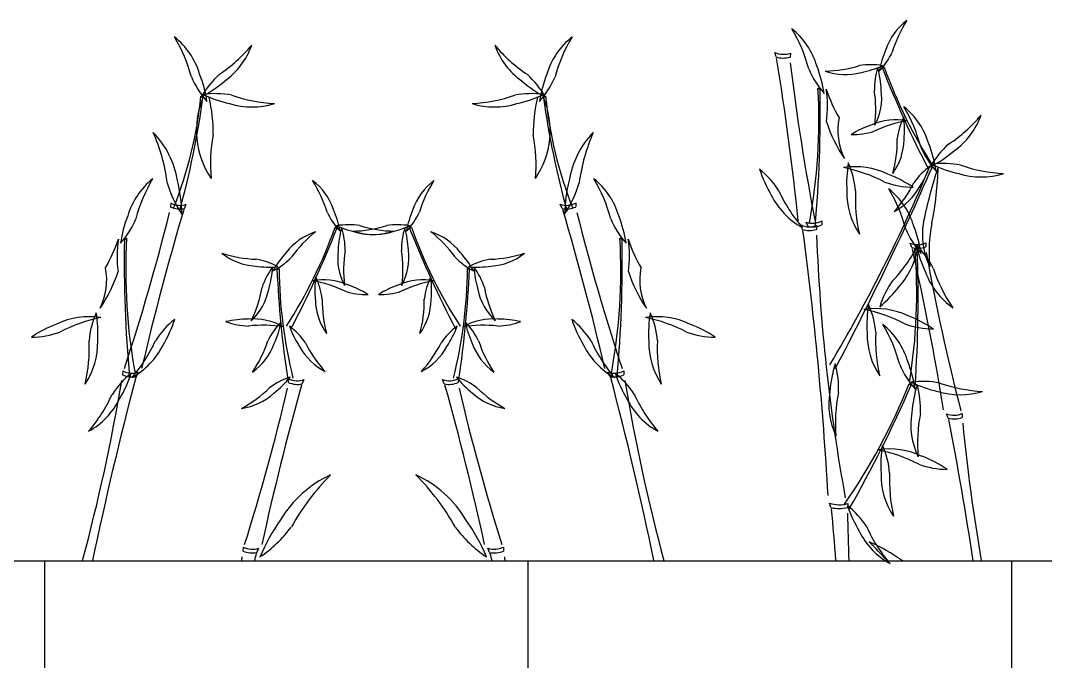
# Model space of a CAD drawing. Extents: x 225307 to 340959, y 27372 to 84205.
# Drawn here: x 324421 to 326541, y 75539 to 76865 of the extents above; entities that cross this region are included whole.
import ezdxf

# ---------------------------------------------------------------- set-up
doc = ezdxf.new("R2010")
doc.units = 0
doc.header["$MEASUREMENT"] = 0
for name, color, linetype in [('PH', 8, 'CONTINUOUS'), ('WALL', 2, 'CONTINUOUS'), ('道路', 3, 'CONTINUOUS')]:
    doc.layers.add(name, color=color, linetype=linetype)

msp = doc.modelspace()

# ---------------------------------------------------------------- linework, layer by layer
at = {"layer": 'PH', "color": 8}
for p, q in [((324471, 73697, 5587.7), (324471, 75747.5, 5587.7)), ((325471, 73699.7, 5587.7), (325471, 75747.5, 5587.7)), ((326471, 73702.4, 5587.7), (326471, 75747.5, 5587.7))]:
    msp.add_line(p, q, dxfattribs=at)
at = {"layer": 'WALL', "color": 251}
for p, q in [((325983.7, 76789.7, 8381.5), (325980.9, 76799.1, 8381.5)), ((326013.2, 76797.6, 8381.5), (326012.5, 76789.4, 8381.5)), ((324731.6, 76487.5, 8381.5), (324731.2, 76479.2, 8381.5)), ((325569.4, 76487.5, 8381.5), (325569.8, 76479.2, 8381.5)), ((324759.9, 76475.8, 8381.5), (324763.8, 76484.8, 8381.5)), ((325541.1, 76475.8, 8381.5), (325537.1, 76484.8, 8381.5)), ((326049.7, 76438.8, 8381.5), (326045.7, 76447.8, 8381.5)), ((326078, 76450.4, 8381.5), (326078.4, 76442.2, 8381.5)), ((326038.1, 76432.8, 8381.5), (326035.3, 76442.2, 8381.5)), ((326067.6, 76440.7, 8381.5), (326066.9, 76432.5, 8381.5)), ((326264.2, 76395.3, 8381.5), (326260.9, 76404.5, 8381.5)), ((326293.3, 76405, 8381.5), (326293.1, 76396.7, 8381.5)), ((324632.6, 76140.2, 8381.5), (324632.2, 76132, 8381.5)), ((324660.9, 76128.6, 8381.5), (324664.8, 76137.6, 8381.5)), ((325640.1, 76128.6, 8381.5), (325636.1, 76137.6, 8381.5)), ((325668.4, 76140.2, 8381.5), (325668.8, 76132, 8381.5)), ((324975, 76124.3, 8381.5), (324974.8, 76116.1, 8381.5)), ((325003.5, 76113.1, 8381.5), (325007.4, 76122.1, 8381.5)), ((325297.5, 76113.1, 8381.5), (325293.6, 76122.1, 8381.5)), ((325325.9, 76124.3, 8381.5), (325326.2, 76116.1, 8381.5)), ((326339.6, 76042.2, 8381.5), (326336.3, 76051.4, 8381.5)), ((326368.6, 76051.9, 8381.5), (326368.4, 76043.6, 8381.5)), ((326097.2, 75857.4, 8381.5), (326094.4, 75866.8, 8381.5)), ((326131.8, 75866.1, 8381.5), (326131.1, 75857.9, 8381.5)), ((324881.3, 75775.6, 8381.5), (324881.1, 75767.4, 8381.5)), ((324909.8, 75764.4, 8381.5), (324913.7, 75773.5, 8381.5)), ((325391.1, 75764.4, 8381.5), (325387.3, 75773.5, 8381.5)), ((325419.6, 75775.6, 8381.5), (325419.9, 75767.4, 8381.5))]:
    msp.add_line(p, q, dxfattribs=at)
for centre, radius, start, end in [((325918.5, 76726.2, 8381.5), 156, 16.6578, 51.1781), ((325738.5, 76682.2, 8381.5), 323.4, 14.8093, 30.7873), ((326328.8, 76765.1, 8381.5), 124.8, 126.7515, 161.2718), ((326471.5, 76724.7, 8381.5), 258.7, 147.1423, 163.1203), ((324642.1, 76709.1, 8381.5), 156, 16.8564, 51.3767), ((324462.2, 76664.4, 8381.5), 323.4, 15.008, 30.986), ((325658.9, 76709.1, 8381.5), 156, 128.6233, 163.1436), ((325838.8, 76664.4, 8381.5), 323.4, 149.014, 164.992), ((324651.5, 77021.9, 8381.5), 323.4, 303.9844, 319.9624), ((324752.2, 76866.4, 8381.5), 156, 305.8329, 340.3531), ((325548.8, 76866.4, 8381.5), 156, 199.6469, 234.1671), ((325649.4, 77021.9, 8381.5), 323.4, 220.0376, 236.0156), ((326407.6, 76720.9, 8381.5), 214.2, 156.8493, 169.4119), ((325998.7, 76836.1, 8381.5), 41.1, 244.1889, 290.6514), ((325998.5, 76836.8, 8381.5), 49.4, 252.468, 286.4628), ((320097.4, 75830.8, 8381.5), 5964.5, 5.9648, 9.22705), ((326091.9, 76860.6, 8381.5), 145.4, 316.3249, 335.2549), ((330571.6, 77324.4, 8381.5), 4591.4, 186.8406, 191.0283), ((326218.7, 76834.9, 8381.5), 181.7, 202.6747, 221.6047), ((325818.1, 76674.6, 8381.5), 267.8, 8.5177, 21.0803), ((326080.5, 77019.1, 8381.5), 258.7, 271.0803, 287.0583), ((326179.6, 76628.2, 8381.5), 145.4, 80.2629, 99.1929), ((326119.3, 76968.2, 8381.5), 214.2, 280.7874, 293.35), ((326332.2, 76722.7, 8381.5), 145.4, 162.085, 181.015), ((325987.1, 76711.4, 8381.5), 214.2, 2.6094, 15.172), ((326201, 76779.2, 8381.5), 11.8, 278.989, 301.5229), ((326198.2, 76781.6, 8381.5), 15.9, 289.7144, 304.519), ((328153.9, 77530, 8381.5), 2094.4, 201.388, 207.649), ((327137.4, 77099.3, 8381.5), 987.1, 199.59, 212.8556), ((324942, 76818.8, 8381.5), 181.7, 202.8734, 221.8034), ((324541.9, 76657.1, 8381.5), 267.8, 8.7163, 21.279), ((324953.5, 76618.4, 8381.5), 181.7, 131.8498, 150.7798), ((324670.5, 76944.2, 8381.5), 267.8, 297.6928, 310.2554), ((325630.5, 76944.2, 8381.5), 267.8, 229.7446, 242.3072), ((325347.5, 76618.4, 8381.5), 181.7, 29.2202, 48.1502), ((325759.1, 76657.1, 8381.5), 267.8, 158.721, 171.2837), ((325359, 76818.8, 8381.5), 181.7, 318.1966, 337.1266), ((326126.6, 76878.2, 8381.5), 124.8, 250.6896, 285.2099), ((324886.3, 76659.3, 8381.5), 1185.8, 349.6339, 3.166), ((323496.8, 76674.7, 8381.5), 2578.3, 354.7419, 1.0507), ((326078.8, 76738.1, 8381.5), 14.7, 236.4067, 258.9406), ((326082.4, 76740.9, 8381.5), 19.9, 233.4106, 248.2152), ((326401.7, 76828.5, 8381.5), 331.7, 198.535, 209.8201), ((325859.5, 76687.1, 8381.5), 230.5, 352.1617, 8.9643), ((325931.2, 76680.2, 8381.5), 258.7, 352.9024, 8.8804), ((326077.3, 76705.8, 8381.5), 124.8, 332.5116, 7.0319), ((323944.8, 76791.9, 8381.5), 853.2, 338.4146, 354.3715), ((322973.4, 76960.3, 8381.5), 1842.7, 344.5834, 352.0465), ((324961.5, 76637.3, 8381.5), 176.8, 157.3422, 214.1156), ((324802.3, 76721.5, 8381.5), 14.7, 236.6053, 259.1392), ((324806, 76724.4, 8381.5), 19.9, 233.6092, 248.4139), ((324822.9, 76532, 8381.5), 181.7, 78.9353, 97.8653), ((324912.2, 76954.3, 8381.5), 267.8, 244.7783, 257.3409), ((324502, 76632.7, 8381.5), 317.5, 359.1273, 13.4403), ((324962.7, 77016.3, 8381.5), 323.4, 251.0699, 267.0479), ((325338.3, 77016.3, 8381.5), 323.4, 272.9521, 288.9301), ((325478.1, 76532, 8381.5), 181.7, 82.1347, 101.0647), ((325388.8, 76954.3, 8381.5), 267.8, 282.6591, 295.2217), ((325799, 76632.7, 8381.5), 317.5, 166.5597, 180.8727), ((325339.5, 76637.3, 8381.5), 176.8, 325.8844, 22.6578), ((325498.6, 76721.5, 8381.5), 14.7, 280.8608, 303.3947), ((325495, 76724.4, 8381.5), 19.9, 291.5861, 306.3908), ((327327.6, 76960.3, 8381.5), 1842.7, 187.9535, 195.4166), ((326356.1, 76791.9, 8381.5), 853.2, 185.6285, 201.5854), ((324899.3, 76842.1, 8381.5), 156, 252.9184, 287.4387), ((325401.7, 76842.1, 8381.5), 156, 252.5613, 287.0816), ((326150.1, 76565.1, 8381.5), 156, 16.6578, 51.1781), ((325970.1, 76521.1, 8381.5), 323.4, 14.8093, 30.7873), ((326360.1, 76742.2, 8381.5), 285.7, 197.6305, 214.6312), ((326241.6, 76638, 8381.5), 130.3, 168.6858, 206.4869), ((326231.3, 76535, 8381.5), 124.8, 79.0377, 113.5579), ((326297.4, 76402.3, 8381.5), 258.7, 99.4284, 115.4064), ((326378.3, 76602.1, 8381.5), 145.4, 154.0263, 172.9563), ((326035.1, 76639.2, 8381.5), 214.2, 354.5507, 7.1133), ((326160.7, 76877.9, 8381.5), 323.4, 303.7858, 319.7638), ((326260.8, 76722, 8381.5), 156, 305.6342, 340.1545), ((326251.6, 76447, 8381.5), 214.2, 109.1354, 121.698), ((326142.6, 76774.6, 8381.5), 145.4, 268.611, 287.541), ((324560.8, 76503.4, 8381.5), 187.2, 9.4632, 43.9835), ((324339.9, 76478, 8381.5), 388.1, 7.6148, 23.5928), ((325137.2, 76567.6, 8381.5), 323.4, 169.2479, 185.2259), ((325163.8, 76567.6, 8381.5), 323.4, 354.7741, 10.7521), ((325740.2, 76503.4, 8381.5), 187.2, 136.0165, 170.5368), ((325961.1, 76478, 8381.5), 388.1, 156.4072, 172.3852), ((325975.4, 76616.2, 8381.5), 258.7, 344.8437, 0.8217), ((326123.5, 76621.1, 8381.5), 124.8, 324.453, 358.9732), ((326450.4, 76673.8, 8381.5), 181.7, 202.6747, 221.6047), ((326049.7, 76513.5, 8381.5), 267.8, 8.5177, 21.0803), ((326461.2, 76473.4, 8381.5), 181.7, 131.6512, 150.5812), ((326179.4, 76800.2, 8381.5), 267.8, 297.4941, 310.0567), ((326397.3, 76527.8, 8381.5), 267.8, 170.8163, 183.3789), ((325966.9, 76497, 8381.5), 181.7, 4.9733, 23.9033), ((326203.7, 76641.2, 8381.5), 267.8, 198.2543, 210.8169), ((325835.9, 76415.4, 8381.5), 181.7, 32.4113, 51.3413), ((323337, 77800.4, 8381.5), 3212.5, 329.1414, 337.3599), ((320067.7, 79306.8, 8381.5), 6816.2, 332.36371, 336.24357), ((326147.5, 76406.5, 8381.5), 156, 64.3717, 98.8919), ((326058.9, 76243.8, 8381.5), 323.4, 62.5232, 78.5012), ((326388.6, 76447, 8381.5), 145.4, 126.5883, 145.5183), ((326101.1, 76638.2, 8381.5), 214.2, 327.1127, 339.6753), ((327362.5, 76221.6, 8381.5), 1097.8, 161.9374, 168.1393), ((326314.1, 76579.8, 8381.5), 19.9, 233.4106, 248.2152), ((326310.4, 76577, 8381.5), 14.7, 236.4067, 258.9406), ((325622.2, 76579.9, 8381.5), 696.8, 348.8663, 358.5245), ((326330.3, 76387.4, 8381.5), 181.7, 78.7367, 97.6667), ((326421, 76809.4, 8381.5), 267.8, 244.5796, 257.1423), ((326471.8, 76871.2, 8381.5), 323.4, 250.8713, 266.8493), ((324792.1, 76416, 8381.5), 156, 128.8219, 163.3422), ((324972.1, 76372, 8381.5), 323.4, 149.2127, 165.1907), ((324934.6, 76587.7, 8381.5), 218, 195.4802, 214.4101), ((324433.5, 76457, 8381.5), 321.3, 1.3231, 13.8857), ((324950.2, 76433.9, 8381.5), 124.8, 18.7282, 53.2485), ((324807.5, 76393.5, 8381.5), 258.7, 16.8797, 32.8577), ((325350.8, 76433.9, 8381.5), 124.8, 126.7515, 161.2718), ((325493.4, 76393.5, 8381.5), 258.7, 147.1423, 163.1203), ((325867.4, 76457, 8381.5), 321.3, 166.1143, 178.6769), ((325366.3, 76587.7, 8381.5), 218, 325.5899, 344.5198), ((325508.9, 76416, 8381.5), 156, 16.6578, 51.1781), ((325328.9, 76372, 8381.5), 323.4, 14.8093, 30.7873), ((326269.1, 76701.8, 8381.5), 181.7, 250.3886, 269.3186), ((326118.1, 76297.5, 8381.5), 267.8, 56.2316, 68.7942), ((326037.5, 76645.2, 8381.5), 258.7, 317.4057, 333.3837), ((326407.8, 76697.3, 8381.5), 156, 252.7197, 287.24), ((326283.4, 76647.1, 8381.5), 323.4, 204.5459, 220.5239), ((326286, 76509.2, 8381.5), 156, 178.9564, 213.4766), ((326470.9, 76496.4, 8381.5), 323.4, 177.1079, 193.0859), ((326119.1, 76394.9, 8381.5), 156, 16.6578, 51.1781), ((325939.1, 76351, 8381.5), 323.4, 14.8093, 30.7873), ((326171.3, 76581.3, 8381.5), 124.8, 297.0149, 331.5352), ((324750.8, 76523.7, 8381.5), 41.1, 242.1006, 288.5631), ((325550.2, 76523.7, 8381.5), 41.1, 251.4369, 297.8994), ((326113.4, 76573.3, 8381.5), 156, 206.3944, 240.9147), ((320276, 77585.2, 8381.5), 4591.4, 341.7237, 345.9114), ((330478.1, 74782, 8381.5), 5964.5, 163.52495, 166.7872), ((324751.1, 76524.4, 8381.5), 49.4, 246.2892, 280.284), ((325187.1, 76529.5, 8381.5), 145.4, 204.7451, 223.6751), ((324871.4, 76389.8, 8381.5), 214.2, 10.5881, 23.1507), ((325429.6, 76389.8, 8381.5), 214.2, 156.8493, 169.4119), ((325113.9, 76529.5, 8381.5), 145.4, 316.3249, 335.2549), ((325549.9, 76524.4, 8381.5), 49.4, 259.716, 293.7108), ((319822.9, 74782, 8381.5), 5964.5, 13.2128, 16.47505), ((330024.9, 77585.2, 8381.5), 4591.4, 194.0886, 198.2763), ((324892.5, 76364.4, 8381.5), 267.8, 158.9197, 171.4823), ((324491.8, 76524.7, 8381.5), 181.7, 318.3953, 337.3253), ((325809.2, 76524.7, 8381.5), 181.7, 202.6747, 221.6047), ((325408.5, 76364.4, 8381.5), 267.8, 8.5177, 21.0803), ((326058.8, 76486.7, 8381.5), 41.1, 251.4369, 297.8994), ((326442.2, 76422.5, 8381.5), 156, 170.8977, 205.418), ((326623.4, 76383.9, 8381.5), 323.4, 169.0492, 185.0272), ((325069.3, 76308.8, 8381.5), 124.8, 107.8222, 142.3425), ((324141.6, 76768.2, 8381.5), 987.1, 327.1444, 340.41), ((323125.1, 77198.8, 8381.5), 2094.4, 332.351, 338.612), ((325191.2, 76224.4, 8381.5), 258.7, 128.213, 144.191), ((325078, 76448.1, 8381.5), 11.8, 238.4771, 261.011), ((325080.8, 76450.4, 8381.5), 15.9, 235.481, 250.2856), ((325099.4, 76297.1, 8381.5), 145.4, 80.8071, 99.7371), ((325159.7, 76637, 8381.5), 214.2, 246.65, 259.2126), ((325291.9, 76380.2, 8381.5), 214.2, 164.828, 177.3906), ((324946.8, 76391.6, 8381.5), 145.4, 358.985, 17.915), ((325102.5, 76687.9, 8381.5), 258.7, 271.0803, 287.0583), ((325148.6, 76547, 8381.5), 124.8, 250.6896, 285.2099), ((325152.4, 76547, 8381.5), 124.8, 254.7901, 289.3104), ((325198.5, 76687.9, 8381.5), 258.7, 252.9417, 268.9197), ((325201.6, 76297.1, 8381.5), 145.4, 80.2629, 99.1929), ((325141.3, 76637, 8381.5), 214.2, 280.7874, 293.35), ((325354.2, 76391.6, 8381.5), 145.4, 162.085, 181.015), ((325009.1, 76380.2, 8381.5), 214.2, 2.6094, 15.172), ((325223, 76448.1, 8381.5), 11.8, 278.989, 301.5229), ((325220.1, 76450.4, 8381.5), 15.9, 289.7144, 304.519), ((327175.9, 77198.8, 8381.5), 2094.4, 201.388, 207.649), ((326159.3, 76768.2, 8381.5), 987.1, 199.59, 212.8556), ((325231.7, 76308.8, 8381.5), 124.8, 37.6575, 72.1778), ((325109.8, 76224.4, 8381.5), 258.7, 35.809, 51.787), ((326053.1, 76479.1, 8381.5), 41.1, 244.1889, 290.6514), ((326052.9, 76479.9, 8381.5), 49.4, 252.468, 286.4628), ((318726.7, 75459.2, 8381.5), 7376.7, 3.28696, 7.56445), ((326058.5, 76487.4, 8381.5), 49.4, 259.716, 293.7108), ((326419.4, 76503.7, 8381.5), 181.7, 202.6747, 221.6047), ((326018.7, 76343.4, 8381.5), 267.8, 8.5177, 21.0803), ((324308.9, 76518.3, 8381.5), 331.7, 330.1799, 341.465), ((324851.1, 76376.9, 8381.5), 230.5, 171.0357, 187.8383), ((324631.8, 76427.9, 8381.5), 14.7, 281.0594, 303.5933), ((324628.2, 76430.7, 8381.5), 19.9, 291.7848, 306.5894), ((327213.8, 76364.5, 8381.5), 2578.3, 178.9493, 185.2581), ((325824.3, 76349.1, 8381.5), 1185.8, 176.834, 190.3661), ((324476.7, 76349.1, 8381.5), 1185.8, 349.6339, 3.166), ((323087.2, 76364.5, 8381.5), 2578.3, 354.7419, 1.0507), ((325669.2, 76427.9, 8381.5), 14.7, 236.4067, 258.9406), ((325672.8, 76430.7, 8381.5), 19.9, 233.4106, 248.2152), ((325449.9, 76376.9, 8381.5), 230.5, 352.1617, 8.9643), ((325992.1, 76518.3, 8381.5), 331.7, 198.535, 209.8201), ((329986, 76573.8, 8381.5), 3921.7, 182.2376, 190.2241), ((326276.6, 76442.5, 8381.5), 41.1, 247.5711, 294.0335), ((324914.8, 76481.4, 8381.5), 124.8, 231.7603, 266.2806), ((324916.8, 76629.7, 8381.5), 258.7, 252.151, 268.129), ((325129.5, 76241.5, 8381.5), 214.2, 137.92, 150.4826), ((325201.7, 76374.7, 8381.5), 124.8, 172.9681, 207.4884), ((325347.8, 76349.1, 8381.5), 258.7, 171.1196, 187.0976), ((324953.2, 76349.1, 8381.5), 258.7, 352.9024, 8.8804), ((325099.2, 76374.7, 8381.5), 124.8, 332.5116, 7.0319), ((325171.5, 76241.5, 8381.5), 214.2, 29.5174, 42.08), ((325384.2, 76629.7, 8381.5), 258.7, 271.871, 287.849), ((325386.2, 76481.4, 8381.5), 124.8, 273.7194, 308.2397), ((325990.7, 76549.7, 8381.5), 323.4, 316.3458, 332.3238), ((326122.3, 76419.3, 8381.5), 156, 318.1942, 352.7145), ((325106.8, 76302.3, 8381.5), 1167.7, 350.8462, 4.483), ((326276.3, 76443.2, 8381.5), 49.4, 255.8502, 289.8449), ((320444.9, 75090.8, 8381.5), 5964.5, 9.34699, 12.60923), ((323735.1, 76287.4, 8381.5), 2542.3, 355.9754, 2.3288), ((326279.4, 76406.9, 8381.5), 14.7, 236.4067, 258.9406), ((326283, 76409.7, 8381.5), 19.9, 233.4106, 248.2152), ((326535.9, 76456.2, 8381.5), 267.8, 192.1613, 204.724), ((326146.3, 76270.8, 8381.5), 181.7, 26.3184, 45.2484), ((330812.7, 77199.8, 8381.5), 4591.4, 190.2228, 194.4105), ((324883.8, 76227.8, 8381.5), 145.4, 61.3336, 80.2636), ((324876.2, 76476.1, 8381.5), 145.4, 297.3956, 316.3256), ((325424.8, 76476.1, 8381.5), 145.4, 223.6744, 242.6044), ((325417.2, 76227.8, 8381.5), 145.4, 99.7364, 118.6664), ((324469, 76327.8, 8381.5), 130.3, 333.5131, 11.3142), ((324350.5, 76432, 8381.5), 285.7, 325.3688, 342.3695), ((324937, 76568.9, 8381.5), 214.2, 261.8581, 274.4207), ((325058.8, 76267.7, 8381.5), 145.4, 143.1557, 162.0857), ((324728.7, 76368.9, 8381.5), 214.2, 343.6801, 356.2427), ((324953, 76363.7, 8381.5), 11.8, 260.0597, 282.5936), ((324951.1, 76366.8, 8381.5), 15.9, 270.7851, 285.5897), ((327043.9, 76440.3, 8381.5), 2094.4, 182.4587, 188.7197), ((325942.6, 76362.7, 8381.5), 987.1, 180.6607, 193.9263), ((324358.4, 76362.7, 8381.5), 987.1, 346.0737, 359.3393), ((323257.1, 76440.3, 8381.5), 2094.4, 351.2803, 357.5413), ((325348, 76363.7, 8381.5), 11.8, 257.4064, 279.9403), ((325349.9, 76366.8, 8381.5), 15.9, 254.4103, 269.2149), ((325364, 76568.9, 8381.5), 214.2, 265.5793, 278.1419), ((325572.3, 76368.9, 8381.5), 214.2, 183.7573, 196.3199), ((325242.2, 76267.7, 8381.5), 145.4, 17.9143, 36.8443), ((325950.5, 76432, 8381.5), 285.7, 197.6305, 214.6312), ((325832, 76327.8, 8381.5), 130.3, 168.6858, 206.4869), ((326439, 76398.4, 8381.5), 156, 200.3014, 234.8217), ((326615.9, 76453.7, 8381.5), 323.4, 198.453, 214.431), ((325047.7, 76203.9, 8381.5), 124.8, 66.4421, 100.9623), ((324981.6, 76071.2, 8381.5), 258.7, 64.5936, 80.5716), ((325243.9, 76308.1, 8381.5), 214.2, 172.8867, 185.4493), ((324900.7, 76271, 8381.5), 145.4, 7.0437, 25.9737), ((325027.4, 76115.9, 8381.5), 214.2, 58.302, 70.8646), ((325273.6, 76115.9, 8381.5), 214.2, 109.1354, 121.698), ((325253.3, 76203.9, 8381.5), 124.8, 79.0377, 113.5579), ((325319.4, 76071.2, 8381.5), 258.7, 99.4284, 115.4064), ((325400.3, 76271, 8381.5), 145.4, 154.0263, 172.9563), ((325057, 76308.1, 8381.5), 214.2, 354.5507, 7.1133), ((326372.1, 76220.2, 8381.5), 181.7, 144.2112, 163.1411), ((324665.7, 76357.6, 8381.5), 258.7, 333.9731, 349.9511), ((324812.2, 76334.4, 8381.5), 124.8, 313.5823, 348.1026), ((325136.4, 76443.5, 8381.5), 145.4, 252.459, 271.389), ((325164.6, 76443.5, 8381.5), 145.4, 268.611, 287.541), ((325488.8, 76334.4, 8381.5), 124.8, 191.8974, 226.4177), ((325635.3, 76357.6, 8381.5), 258.7, 190.0489, 206.0269), ((326025.9, 76477.9, 8381.5), 267.8, 310.0541, 322.6167), ((325155.5, 76290, 8381.5), 124.8, 181.0268, 215.547), ((325303.7, 76285.1, 8381.5), 258.7, 179.1783, 195.1563), ((324997.3, 76285.1, 8381.5), 258.7, 344.8437, 0.8217), ((325145.5, 76290, 8381.5), 124.8, 324.453, 358.9732), ((326439.3, 76234.5, 8381.5), 267.8, 170.8163, 183.3789), ((326008.8, 76203.6, 8381.5), 181.7, 4.9733, 23.9033), ((324563.1, 76096.3, 8381.5), 156, 81.1081, 115.6283), ((324743.7, 76186.8, 8381.5), 181.7, 156.0967, 175.0267), ((324313.3, 76217.7, 8381.5), 267.8, 356.6211, 9.1837), ((325737.9, 76096.3, 8381.5), 156, 64.3717, 98.8919), ((325987.7, 76217.7, 8381.5), 267.8, 170.8163, 183.3789), ((325557.3, 76186.8, 8381.5), 181.7, 4.9733, 23.9033), ((326189.4, 76113.2, 8381.5), 156, 64.3717, 98.8919), ((326100.9, 75950.4, 8381.5), 323.4, 62.5232, 78.5012), ((326160.1, 76004.2, 8381.5), 267.8, 56.2316, 68.7942), ((324592.5, 75987.4, 8381.5), 267.8, 111.2058, 123.7684), ((324651.7, 75933.6, 8381.5), 323.4, 101.4988, 117.4768), ((324853.4, 76104.9, 8381.5), 181.7, 128.6587, 147.5887), ((324485.7, 76330.7, 8381.5), 267.8, 329.1831, 341.7457), ((324893.1, 76033.1, 8381.5), 214.2, 90.2061, 102.7687), ((324896.3, 76378.3, 8381.5), 145.4, 249.6817, 268.6117), ((324902.4, 76122.9, 8381.5), 124.8, 60.1084, 94.6286), ((324921.9, 75975.9, 8381.5), 258.7, 80.4991, 96.4771), ((325063.2, 76138.6, 8381.5), 145.4, 135.097, 154.027), ((324750.6, 76285.1, 8381.5), 214.2, 335.6214, 348.184), ((325177.9, 76307, 8381.5), 214.2, 200.3247, 212.8873), ((324890.4, 76115.9, 8381.5), 145.4, 34.4817, 53.4117), ((325410.6, 76115.9, 8381.5), 145.4, 126.5883, 145.5183), ((325123.1, 76307, 8381.5), 214.2, 327.1127, 339.6753), ((325398.5, 76122.9, 8381.5), 124.8, 85.3714, 119.8916), ((325379, 75975.9, 8381.5), 258.7, 83.5229, 99.5009), ((325550.4, 76285.1, 8381.5), 214.2, 191.816, 204.3786), ((325237.7, 76138.6, 8381.5), 145.4, 25.973, 44.903), ((325404.7, 76378.3, 8381.5), 145.4, 271.3883, 290.3183), ((325407.8, 76033.1, 8381.5), 214.2, 77.2313, 89.7939), ((325815.3, 76330.7, 8381.5), 267.8, 198.2543, 210.8169), ((325447.5, 76104.9, 8381.5), 181.7, 32.4113, 51.3413), ((325649.3, 75933.6, 8381.5), 323.4, 62.5232, 78.5012), ((325708.5, 75987.4, 8381.5), 267.8, 56.2316, 68.7942), ((326106.7, 76114.5, 8381.5), 156, 16.6578, 51.1781), ((325926.7, 76070.5, 8381.5), 323.4, 14.8093, 30.7873), ((326311.1, 76408.5, 8381.5), 181.7, 250.3886, 269.3186), ((324441.5, 76391.6, 8381.5), 181.7, 270.6814, 289.6114), ((325859.5, 76391.6, 8381.5), 181.7, 250.3886, 269.3186), ((326328, 76215.9, 8381.5), 156, 178.9564, 213.4766), ((326512.8, 76203, 8381.5), 323.4, 177.1079, 193.0859), ((324239.7, 76186.2, 8381.5), 323.4, 346.9141, 2.8921), ((324424.6, 76199, 8381.5), 156, 326.5234, 1.0436), ((324405.9, 76336.7, 8381.5), 323.4, 319.4761, 335.4541), ((324575.9, 76262.9, 8381.5), 156, 299.0853, 333.6056), ((324686.7, 76282.7, 8381.5), 258.7, 325.9144, 341.8924), ((324828.4, 76239.3, 8381.5), 124.8, 305.5237, 340.0439), ((325107.8, 76250.2, 8381.5), 124.8, 208.4648, 242.9851), ((325241.5, 76314.1, 8381.5), 258.7, 206.6163, 222.5943), ((325059.5, 76314.1, 8381.5), 258.7, 317.4057, 333.3837), ((325193.2, 76250.2, 8381.5), 124.8, 297.0149, 331.5352), ((325472.6, 76239.3, 8381.5), 124.8, 199.9561, 234.4763), ((325614.3, 76282.7, 8381.5), 258.7, 198.1076, 214.0856), ((325725.1, 76262.9, 8381.5), 156, 206.3944, 240.9147), ((325895.1, 76336.7, 8381.5), 323.4, 204.5459, 220.5239), ((325876.4, 76199, 8381.5), 156, 178.9564, 213.4766), ((326061.3, 76186.2, 8381.5), 323.4, 177.1079, 193.0859), ((326361.4, 76073.9, 8381.5), 267.8, 162.4617, 175.0243), ((325931.1, 76105.9, 8381.5), 181.7, 356.6187, 15.5487), ((326407, 76223.2, 8381.5), 181.7, 202.6747, 221.6047), ((326006.3, 76062.9, 8381.5), 267.8, 8.5177, 21.0803), ((331791, 74240.4, 8381.5), 7376.7, 165.18755, 168.21098), ((324763.6, 75993.5, 8381.5), 181.7, 128.6587, 147.5887), ((324395.8, 76219.3, 8381.5), 267.8, 329.1831, 341.7457), ((324652.1, 76177.2, 8381.5), 49.4, 246.2892, 280.284), ((324651.8, 76176.5, 8381.5), 41.1, 242.1006, 288.5631), ((325022.7, 75988.6, 8381.5), 145.4, 107.659, 126.589), ((324812.7, 76262.7, 8381.5), 214.2, 308.1834, 320.746), ((325488.2, 76262.7, 8381.5), 214.2, 219.254, 231.8166), ((325278.3, 75988.6, 8381.5), 145.4, 53.411, 72.341), ((325649.2, 76176.5, 8381.5), 41.1, 251.4369, 297.8994), ((325648.9, 76177.2, 8381.5), 49.4, 259.716, 293.7108), ((318510, 74240.4, 8381.5), 7376.7, 11.78902, 14.81245), ((325905.2, 76219.3, 8381.5), 267.8, 198.2543, 210.8169), ((325537.4, 75993.5, 8381.5), 181.7, 32.4113, 51.3413), ((320762.3, 76766.6, 8381.5), 3921.7, 344.9383, 350.5144), ((324754.9, 76290, 8381.5), 258.7, 298.4764, 314.4544), ((320503.3, 77153.9, 8381.5), 4591.4, 342.5979, 346.7856), ((330746.9, 74506.7, 8381.5), 5964.5, 164.39915, 167.6614), ((324994, 76161.6, 8381.5), 49.4, 247.1634, 281.1582), ((324993.7, 76160.9, 8381.5), 41.1, 242.9748, 289.4373), ((325307.3, 76160.9, 8381.5), 41.1, 250.5627, 297.0252), ((325307, 76161.6, 8381.5), 49.4, 258.8418, 292.8366), ((319554.1, 74506.7, 8381.5), 5964.5, 12.3386, 15.60085), ((329797.7, 77153.9, 8381.5), 4591.4, 193.2144, 197.4021), ((325546.1, 76290, 8381.5), 258.7, 225.5456, 241.5236), ((329538.7, 76766.6, 8381.5), 3921.7, 189.4856, 195.0617), ((325111.8, 76568.6, 8381.5), 1233.9, 325.074, 338.3396), ((323861.3, 77152.4, 8381.5), 2617.9, 330.2806, 336.5416), ((326267, 76126.4, 8381.5), 14.7, 236.4067, 258.9406), ((326270.6, 76129.2, 8381.5), 19.9, 233.4106, 248.2152), ((326286.9, 75936.8, 8381.5), 181.7, 78.7367, 97.6667), ((326377.6, 76358.7, 8381.5), 267.8, 244.5796, 257.1423), ((326531.1, 76032, 8381.5), 267.8, 162.7576, 175.3202), ((326100.6, 76061.7, 8381.5), 181.7, 356.9146, 15.8446), ((326428.4, 76420.6, 8381.5), 323.4, 250.8713, 266.8493), ((324316, 76225.3, 8381.5), 323.4, 319.4761, 335.4541), ((324860.7, 76186.1, 8381.5), 124.8, 278.0856, 312.6059), ((325440.3, 76186.1, 8381.5), 124.8, 227.3941, 261.9144), ((325985, 76225.3, 8381.5), 323.4, 204.5459, 220.5239), ((326248.6, 76071.6, 8381.5), 156, 170.6018, 205.1221), ((326429.6, 76032.1, 8381.5), 323.4, 168.7533, 184.7313), ((326364.4, 76246.6, 8381.5), 156, 252.7197, 287.24), ((324486, 76151.5, 8381.5), 156, 299.0853, 333.6056), ((325815, 76151.5, 8381.5), 156, 206.3944, 240.9147), ((326418.3, 76029.2, 8381.5), 156, 170.8977, 205.418), ((326599.5, 75990.5, 8381.5), 323.4, 169.0492, 185.0272), ((326351.9, 76089.4, 8381.5), 41.1, 247.5711, 294.0335), ((326351.7, 76090.1, 8381.5), 49.4, 255.8502, 289.8449), ((319098.4, 74638.9, 8381.5), 7376.7, 8.64301, 10.94663), ((330272.4, 76415.9, 8381.5), 3921.7, 185.6198, 189.8125), ((326218.1, 75822.7, 8381.5), 156, 64.3717, 98.8919), ((326129.6, 75659.9, 8381.5), 323.4, 62.5232, 78.5012), ((326468, 75944, 8381.5), 267.8, 170.8163, 183.3789), ((326037.5, 75913.1, 8381.5), 181.7, 4.9733, 23.9033), ((326188.8, 75713.7, 8381.5), 267.8, 56.2316, 68.7942), ((326339.7, 76118, 8381.5), 181.7, 250.3886, 269.3186), ((325159.7, 75712.1, 8381.5), 234, 114.633, 149.1532), ((325405.4, 75582, 8381.5), 485.1, 135.0237, 151.0017), ((325141.2, 75712.1, 8381.5), 234, 30.8468, 65.367), ((324895.6, 75582, 8381.5), 485.1, 28.9983, 44.9763), ((326356.6, 75925.4, 8381.5), 156, 178.9564, 213.4766), ((326541.5, 75912.6, 8381.5), 323.4, 177.1079, 193.0859), ((326114, 75917.3, 8381.5), 54.2, 248.8114, 289.177), ((326113.1, 75923.2, 8381.5), 67.8, 256.4018, 285.3947), ((318284.6, 75146.6, 8381.5), 7845.8, 4.39279, 5.17946), ((326385.4, 75945.7, 8381.5), 267.8, 198.2543, 210.8169), ((326017.7, 75719.9, 8381.5), 181.7, 32.4113, 51.3413), ((325286.8, 75600.2, 8381.5), 401.6, 144.7307, 157.2933), ((325014.2, 75600.2, 8381.5), 401.6, 22.7067, 35.2693), ((330254.6, 75907.6, 8381.5), 4123.6, 180.8549, 182.2247), ((324763, 75980.6, 8381.5), 272.5, 304.2063, 323.1363), ((325537.9, 75980.6, 8381.5), 272.5, 216.8637, 235.7937), ((326295.2, 75877.8, 8381.5), 156, 206.3944, 240.9147), ((326465.2, 75951.6, 8381.5), 323.4, 204.5459, 220.5239), ((325981.2, 75361.1, 8381.5), 468, 55.6525, 65.367), ((325490, 75100.8, 8381.5), 970.2, 41.8052, 44.9763), ((324900.3, 75812.9, 8381.5), 49.4, 247.1634, 281.1582), ((324900, 75812.2, 8381.5), 41.1, 242.9748, 289.4373), ((325401, 75812.2, 8381.5), 41.1, 250.5627, 297.0252), ((325400.7, 75812.9, 8381.5), 49.4, 258.8418, 292.8366), ((321001.9, 76342.8, 8381.5), 3921.7, 351.2685, 351.3886), ((332067.9, 73985.2, 8381.5), 7376.7, 166.06175, 166.17815), ((318233.1, 73985.2, 8381.5), 7376.7, 13.82185, 13.93825), ((329299.1, 76342.8, 8381.5), 3921.7, 188.6114, 188.7315)]:
    msp.add_arc(centre, radius, start, end, dxfattribs=at)
at = {"layer": '道路', "color": 2}
msp.add_line((312471, 75747.5, 5587.7), (330470.8, 75747.5, 5587.7), dxfattribs=at)

doc.saveas('drawing.dxf')
